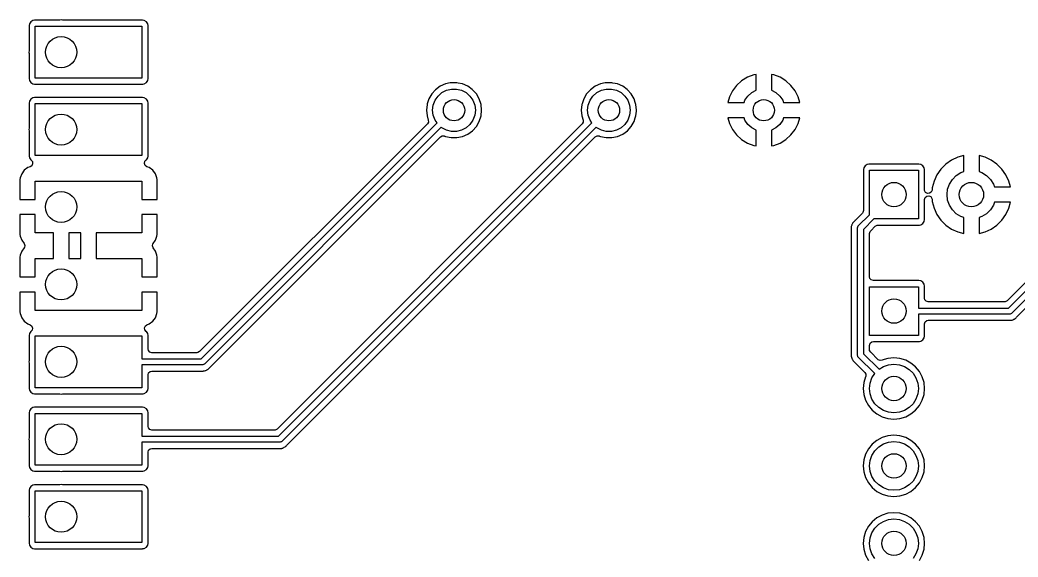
# Model space of a CAD drawing. Extents: x 148 to 304, y -194 to -124.
# Drawn here: x 171.49 to 204.22, y -159.11 to -141.49 of the extents above; entities that cross this region are included whole.
import ezdxf

# ---------------------------------------------------------------- set-up
doc = ezdxf.new("R2010")
doc.units = 0
doc.layers.add('BLACK', color=7, linetype='CONTINUOUS')

msp = doc.modelspace()

# ---------------------------------------------------------------- linework, layer by layer
at = {"layer": 'BLACK', "linetype": 'CONTINUOUS'}
for p, q in [((171.801131, -141.61677), (171.7895, -141.675247)), ((171.7895, -141.675247), (171.7895, -142.487299)), ((171.801132, -141.616769), (171.801131, -141.61677)), ((171.845447, -141.550447), (171.801132, -141.616769)), ((171.911769, -141.506132), (171.845447, -141.550447)), ((171.91177, -141.506131), (171.911769, -141.506132)), ((171.970247, -141.4945), (171.91177, -141.506131)), ((172.782299, -141.4945), (171.970247, -141.4945)), ((171.99, -143.395), (171.99, -141.695)), ((171.99, -141.695), (175.49, -141.695)), ((172.794453, -141.493903), (172.782299, -141.4945)), ((172.84, -141.489417), (172.794453, -141.493903)), ((172.885547, -141.493903), (172.84, -141.489417)), ((172.897701, -141.4945), (172.885547, -141.493903)), ((175.509748, -141.4945), (172.897701, -141.4945)), ((175.49, -141.695), (175.49, -143.395)), ((175.509752, -141.4945), (175.509748, -141.4945)), ((175.568229, -141.506131), (175.509752, -141.4945)), ((175.56823, -141.506132), (175.568229, -141.506131)), ((175.634552, -141.550447), (175.56823, -141.506132)), ((175.678867, -141.616769), (175.634552, -141.550447)), ((175.678868, -141.61677), (175.678867, -141.616769)), ((175.690499, -141.675247), (175.678868, -141.61677)), ((175.6905, -141.675249), (175.690499, -141.675247)), ((175.6905, -143.41475), (175.6905, -141.675249)), ((171.788902, -142.499453), (171.784417, -142.545)), ((171.784417, -142.545), (171.785808, -142.559119)), ((171.785808, -142.559119), (171.788903, -142.590545)), ((171.7895, -142.487299), (171.788902, -142.499453)), ((171.788903, -142.590545), (171.7895, -142.602699)), ((171.7895, -142.602699), (171.7895, -143.414752)), ((195.5552, -143.290864), (195.347822, -143.371201)), ((195.635, -143.275946), (195.5552, -143.290864)), ((195.635, -143.796421), (195.635, -143.275946)), ((196.214799, -143.290864), (196.135, -143.275946)), ((196.135, -143.275946), (196.135, -143.796421)), ((196.422177, -143.371201), (196.214799, -143.290864)), ((171.7895, -143.414752), (171.801131, -143.473229)), ((171.801131, -143.473229), (171.801132, -143.47323)), ((171.801132, -143.47323), (171.845447, -143.539552)), ((171.845447, -143.539552), (171.911769, -143.583867)), ((171.911769, -143.583867), (171.91177, -143.583868)), ((171.91177, -143.583868), (171.970247, -143.595499)), ((171.970247, -143.595499), (171.97025, -143.5955)), ((171.97025, -143.5955), (171.970252, -143.5955)), ((171.970252, -143.5955), (172.782299, -143.5955)), ((175.49, -143.395), (171.99, -143.395)), ((172.782299, -143.5955), (172.794453, -143.596097)), ((172.794453, -143.596097), (172.84, -143.600583)), ((172.84, -143.600583), (172.885547, -143.596097)), ((172.885547, -143.596097), (172.897701, -143.5955)), ((172.897701, -143.5955), (175.50975, -143.5955)), ((175.50975, -143.5955), (175.509751, -143.595499)), ((175.509751, -143.595499), (175.524568, -143.592552)), ((175.524568, -143.592552), (175.568229, -143.583868)), ((175.568229, -143.583868), (175.568229, -143.583867)), ((175.568229, -143.583867), (175.568231, -143.583867)), ((175.568231, -143.583867), (175.634552, -143.539552)), ((175.634552, -143.539552), (175.678867, -143.473231)), ((175.678867, -143.473231), (175.678867, -143.473229)), ((175.678867, -143.473229), (175.678868, -143.473229)), ((175.678868, -143.473229), (175.690499, -143.414752)), ((175.690499, -143.414752), (175.6905, -143.41475)), ((185.272265, -143.665851), (185.119129, -143.777111)), ((185.27227, -143.665848), (185.272265, -143.665851)), ((185.445192, -143.588857), (185.27227, -143.665848)), ((185.445197, -143.588855), (185.445192, -143.588857)), ((185.597897, -143.556398), (185.445197, -143.588855)), ((185.630354, -143.5495), (185.597897, -143.556398)), ((185.819646, -143.5495), (185.630354, -143.5495)), ((185.859001, -143.557865), (185.819646, -143.5495)), ((186.004802, -143.588855), (185.859001, -143.557865)), ((186.004807, -143.588857), (186.004802, -143.588855)), ((186.177729, -143.665848), (186.004807, -143.588857)), ((186.177734, -143.665851), (186.177729, -143.665848)), ((186.324072, -143.772172), (186.177734, -143.665851)), ((190.352265, -143.665851), (190.199129, -143.777111)), ((190.35227, -143.665848), (190.352265, -143.665851)), ((190.525192, -143.588857), (190.35227, -143.665848)), ((190.525197, -143.588855), (190.525192, -143.588857)), ((190.677897, -143.556398), (190.525197, -143.588855)), ((190.710354, -143.5495), (190.677897, -143.556398)), ((190.899646, -143.5495), (190.710354, -143.5495)), ((190.939001, -143.557865), (190.899646, -143.5495)), ((191.084802, -143.588855), (190.939001, -143.557865)), ((191.084807, -143.588857), (191.084802, -143.588855)), ((191.257729, -143.665848), (191.084807, -143.588857)), ((191.257734, -143.665851), (191.257729, -143.665848)), ((191.404072, -143.772172), (191.257734, -143.665851)), ((194.994391, -143.638099), (194.860368, -143.815574)), ((195.158738, -143.488278), (194.994391, -143.638099)), ((195.34782, -143.371202), (195.158738, -143.488278)), ((195.347822, -143.371201), (195.34782, -143.371202)), ((196.422179, -143.371202), (196.422177, -143.371201)), ((196.611261, -143.488278), (196.422179, -143.371202)), ((196.775608, -143.638099), (196.611261, -143.488278)), ((196.909631, -143.815574), (196.775608, -143.638099)), ((184.992466, -143.917785), (184.897821, -144.081715)), ((185.119129, -143.777111), (184.992466, -143.917785)), ((185.105181, -144.124694), (185.201042, -143.985814)), ((185.201042, -143.985814), (185.327355, -143.873911)), ((185.327355, -143.873911), (185.476777, -143.795489)), ((185.476777, -143.795489), (185.640624, -143.755104)), ((185.640624, -143.755104), (185.809376, -143.755104)), ((185.809376, -143.755104), (185.973223, -143.795489)), ((185.973223, -143.795489), (186.122645, -143.873911)), ((186.122645, -143.873911), (186.248958, -143.985814)), ((186.248958, -143.985814), (186.344819, -144.124694)), ((186.330871, -143.777112), (186.324072, -143.772172)), ((186.457533, -143.917784), (186.330871, -143.777112)), ((186.552179, -144.081716), (186.457533, -143.917784)), ((190.072466, -143.917785), (189.977821, -144.081715)), ((190.199129, -143.777111), (190.072466, -143.917785)), ((190.185181, -144.124694), (190.281042, -143.985814)), ((190.281042, -143.985814), (190.407355, -143.873911)), ((190.407355, -143.873911), (190.556777, -143.795489)), ((190.556777, -143.795489), (190.720624, -143.755104)), ((190.720624, -143.755104), (190.889376, -143.755104)), ((190.889376, -143.755104), (191.053223, -143.795489)), ((191.053223, -143.795489), (191.202645, -143.873911)), ((191.202645, -143.873911), (191.328958, -143.985814)), ((191.328958, -143.985814), (191.424819, -144.124694)), ((191.410871, -143.777112), (191.404072, -143.772172)), ((191.537533, -143.917784), (191.410871, -143.777112)), ((191.632179, -144.081716), (191.537533, -143.917784)), ((194.761239, -144.01465), (194.708505, -144.2)), ((194.860368, -143.815574), (194.761239, -144.01465)), ((195.265181, -144.124694), (195.361042, -143.985814)), ((195.361042, -143.985814), (195.487355, -143.873911)), ((195.487355, -143.873911), (195.635, -143.796421)), ((196.135, -143.796421), (196.282645, -143.873911)), ((196.282645, -143.873911), (196.408958, -143.985814)), ((196.408958, -143.985814), (196.504819, -144.124694)), ((197.00876, -144.01465), (196.909631, -143.815574)), ((197.061495, -144.2), (197.00876, -144.01465)), ((171.801131, -144.15677), (171.7895, -144.215247)), ((171.7895, -144.215247), (171.7895, -145.027299)), ((171.801132, -144.156769), (171.801131, -144.15677)), ((171.845447, -144.090447), (171.801132, -144.156769)), ((171.911769, -144.046132), (171.845447, -144.090447)), ((171.91177, -144.046131), (171.911769, -144.046132)), ((171.970247, -144.0345), (171.91177, -144.046131)), ((172.782299, -144.0345), (171.970247, -144.0345)), ((171.99, -145.935), (171.99, -144.235)), ((171.99, -144.235), (175.49, -144.235)), ((172.794453, -144.033903), (172.782299, -144.0345)), ((172.84, -144.029417), (172.794453, -144.033903)), ((172.885547, -144.033903), (172.84, -144.029417)), ((172.897701, -144.0345), (172.885547, -144.033903)), ((175.509748, -144.0345), (172.897701, -144.0345)), ((175.49, -144.235), (175.49, -145.935)), ((175.509752, -144.0345), (175.509748, -144.0345)), ((175.568229, -144.046131), (175.509752, -144.0345)), ((175.56823, -144.046132), (175.568229, -144.046131)), ((175.634552, -144.090447), (175.56823, -144.046132)), ((175.678867, -144.156769), (175.634552, -144.090447)), ((175.678868, -144.15677), (175.678867, -144.156769)), ((175.690499, -144.215247), (175.678868, -144.15677)), ((175.6905, -144.215249), (175.690499, -144.215247)), ((175.6905, -145.95475), (175.6905, -144.215249)), ((184.839326, -144.261744), (184.81954, -144.45)), ((184.844637, -144.245398), (184.839326, -144.261744)), ((184.897818, -144.081722), (184.844637, -144.245398)), ((184.897821, -144.081715), (184.897818, -144.081722)), ((185.025, -144.45), (185.045341, -144.282479)), ((185.045341, -144.282479), (185.105181, -144.124694)), ((186.344819, -144.124694), (186.404659, -144.282479)), ((186.404659, -144.282479), (186.425, -144.45)), ((186.610674, -144.261744), (186.552179, -144.081716)), ((186.63046, -144.45), (186.610674, -144.261744)), ((189.919326, -144.261744), (189.89954, -144.45)), ((189.924637, -144.245398), (189.919326, -144.261744)), ((189.977818, -144.081722), (189.924637, -144.245398)), ((189.977821, -144.081715), (189.977818, -144.081722)), ((190.105, -144.45), (190.125341, -144.282479)), ((190.125341, -144.282479), (190.185181, -144.124694)), ((191.424819, -144.124694), (191.484659, -144.282479)), ((191.484659, -144.282479), (191.505, -144.45)), ((191.670612, -144.2), (191.632179, -144.081716)), ((191.690674, -144.261744), (191.670612, -144.2)), ((191.71046, -144.45), (191.690674, -144.261744)), ((194.708505, -144.2), (195.236621, -144.2)), ((195.236621, -144.2), (195.265181, -144.124694)), ((196.504819, -144.124694), (196.533379, -144.2)), ((196.533379, -144.2), (197.061495, -144.2)), ((184.81954, -144.45), (184.839326, -144.638256)), ((184.839326, -144.638256), (184.839327, -144.638259)), ((184.839327, -144.638259), (184.882658, -144.77162)), ((185.045341, -144.617521), (185.025, -144.45)), ((185.105181, -144.775306), (185.045341, -144.617521)), ((186.404659, -144.617521), (186.344819, -144.775306)), ((186.425, -144.45), (186.404659, -144.617521)), ((186.552179, -144.818284), (186.610674, -144.638256)), ((186.610674, -144.638256), (186.63046, -144.45)), ((189.89954, -144.45), (189.919326, -144.638256)), ((189.919326, -144.638256), (189.919327, -144.638259)), ((189.919327, -144.638259), (189.962658, -144.771619)), ((190.125341, -144.617521), (190.105, -144.45)), ((190.185181, -144.775306), (190.125341, -144.617521)), ((191.484659, -144.617521), (191.424819, -144.775306)), ((191.505, -144.45), (191.484659, -144.617521)), ((191.670612, -144.7), (191.690674, -144.638256)), ((191.690674, -144.638256), (191.70738, -144.479302)), ((191.70738, -144.479302), (191.71046, -144.45)), ((184.852408, -144.897619), (177.381848, -152.368181)), ((177.428578, -152.605), (185.167698, -144.865879)), ((189.932408, -144.897618), (179.921848, -154.908181)), ((179.968578, -155.145), (190.247699, -144.865879)), ((184.884653, -144.841462), (184.852408, -144.897619)), ((184.882658, -144.77162), (184.884653, -144.841462)), ((185.167698, -144.865879), (185.105181, -144.775306)), ((186.248958, -144.914186), (186.122645, -145.026089)), ((186.344819, -144.775306), (186.248958, -144.914186)), ((186.330871, -145.122888), (186.457533, -144.982216)), ((186.457533, -144.982216), (186.552179, -144.818284)), ((189.964653, -144.84146), (189.932408, -144.897618)), ((189.962658, -144.771619), (189.964653, -144.84146)), ((190.247699, -144.865879), (190.185181, -144.775306)), ((191.328958, -144.914186), (191.202645, -145.026089)), ((191.424819, -144.775306), (191.328958, -144.914186)), ((191.410871, -145.122888), (191.537533, -144.982216)), ((191.537533, -144.982216), (191.632179, -144.818284)), ((191.632179, -144.818284), (191.670612, -144.7)), ((195.236621, -144.7), (194.708505, -144.7)), ((194.708505, -144.7), (194.761239, -144.885349)), ((194.761239, -144.885349), (194.860368, -145.084425)), ((195.265181, -144.775306), (195.236621, -144.7)), ((195.361042, -144.914186), (195.265181, -144.775306)), ((195.487355, -145.026089), (195.361042, -144.914186)), ((196.408958, -144.914186), (196.282645, -145.026089)), ((196.504819, -144.775306), (196.408958, -144.914186)), ((196.533379, -144.7), (196.504819, -144.775306)), ((197.061495, -144.7), (196.533379, -144.7)), ((196.909631, -145.084425), (197.00876, -144.885349)), ((197.00876, -144.885349), (197.061495, -144.7)), ((171.788903, -145.039453), (171.784417, -145.084999)), ((171.784417, -145.084999), (171.788903, -145.130545)), ((171.7895, -145.027299), (171.788903, -145.039453)), ((171.788903, -145.130545), (171.7895, -145.142699)), ((171.7895, -145.142699), (171.7895, -145.954752)), ((185.307724, -145.008697), (177.540711, -152.775711)), ((177.703314, -152.896655), (185.276738, -145.323231)), ((190.387723, -145.008697), (180.080711, -155.315711)), ((185.276738, -145.323231), (185.338059, -145.289748)), ((185.327355, -145.026089), (185.307724, -145.008697)), ((185.476777, -145.104511), (185.327355, -145.026089)), ((185.338059, -145.289748), (185.407751, -145.294732)), ((185.407751, -145.294732), (185.414851, -145.297634)), ((185.414851, -145.297634), (185.445191, -145.311142)), ((185.445191, -145.311142), (185.445197, -145.311144)), ((185.445197, -145.311144), (185.630354, -145.3505)), ((185.640624, -145.144896), (185.476777, -145.104511)), ((185.809376, -145.144896), (185.640624, -145.144896)), ((185.973223, -145.104511), (185.809376, -145.144896)), ((185.819646, -145.3505), (186.004803, -145.311144)), ((186.122645, -145.026089), (185.973223, -145.104511)), ((186.004803, -145.311144), (186.17773, -145.234151)), ((186.17773, -145.234151), (186.330871, -145.122888)), ((187.375407, -148.304562), (190.356738, -145.323231)), ((190.356738, -145.323231), (190.418059, -145.289748)), ((190.407355, -145.026089), (190.387723, -145.008697)), ((190.556777, -145.104511), (190.407355, -145.026089)), ((190.418059, -145.289748), (190.487751, -145.294732)), ((190.487751, -145.294732), (190.494851, -145.297634)), ((190.494851, -145.297634), (190.525191, -145.311142)), ((190.525191, -145.311142), (190.525197, -145.311144)), ((190.525197, -145.311144), (190.710354, -145.3505)), ((190.720624, -145.144896), (190.556777, -145.104511)), ((190.889376, -145.144896), (190.720624, -145.144896)), ((191.053223, -145.104511), (190.889376, -145.144896)), ((190.899646, -145.3505), (191.084803, -145.311144)), ((191.202645, -145.026089), (191.053223, -145.104511)), ((191.084803, -145.311144), (191.25773, -145.234151)), ((191.25773, -145.234151), (191.410871, -145.122888)), ((194.860368, -145.084425), (194.994391, -145.2619)), ((194.994391, -145.2619), (195.158738, -145.411721)), ((195.635, -145.103578), (195.487355, -145.026089)), ((195.635, -145.624052), (195.635, -145.103578)), ((196.282645, -145.026089), (196.135, -145.103578)), ((196.135, -145.103578), (196.135, -145.624052)), ((196.611261, -145.411721), (196.775608, -145.2619)), ((196.775608, -145.2619), (196.909631, -145.084425)), ((185.630354, -145.3505), (185.630355, -145.3505)), ((185.630355, -145.3505), (185.819644, -145.3505)), ((185.819644, -145.3505), (185.819646, -145.3505)), ((190.710354, -145.3505), (190.710355, -145.3505)), ((190.710355, -145.3505), (190.899644, -145.3505)), ((190.899644, -145.3505), (190.899646, -145.3505)), ((195.158738, -145.411721), (195.34782, -145.528797)), ((195.34782, -145.528797), (195.347822, -145.528798)), ((195.347822, -145.528798), (195.555195, -145.609135)), ((195.555195, -145.609135), (195.635, -145.624052)), ((196.135, -145.624052), (196.214804, -145.609135)), ((196.214804, -145.609135), (196.422177, -145.528798)), ((196.422177, -145.528798), (196.422179, -145.528797)), ((196.422179, -145.528797), (196.611261, -145.411721)), ((171.7895, -145.954752), (171.801131, -146.013229)), ((175.49, -145.935), (171.99, -145.935)), ((175.678868, -146.013229), (175.690499, -145.954752)), ((175.690499, -145.954752), (175.6905, -145.95475)), ((202.44368, -145.939807), (202.247351, -145.992414)), ((202.44368, -146.463925), (202.44368, -145.939807)), ((203.140008, -145.992414), (202.94368, -145.939807)), ((202.94368, -145.939807), (202.94368, -146.463925)), ((171.825618, -146.302662), (171.747917, -146.331643)), ((171.801131, -146.013229), (171.801132, -146.01323)), ((171.801132, -146.01323), (171.845447, -146.079552)), ((171.874533, -146.269343), (171.825618, -146.302662)), ((171.845447, -146.079552), (171.851175, -146.083379)), ((171.851175, -146.083379), (171.89598, -146.136991)), ((171.904687, -146.206316), (171.874533, -146.269343)), ((171.89598, -146.136991), (171.904687, -146.206316)), ((175.574031, -146.195327), (175.588883, -146.127054)), ((175.598448, -146.260791), (175.574031, -146.195327)), ((175.588883, -146.127054), (175.628826, -146.083377)), ((175.654381, -146.302663), (175.598448, -146.260791)), ((175.628826, -146.083377), (175.634552, -146.079552)), ((175.634552, -146.079552), (175.678867, -146.013231)), ((175.732087, -146.331646), (175.654381, -146.302663)), ((175.678867, -146.013231), (175.678867, -146.013229)), ((175.678867, -146.013229), (175.678868, -146.013229)), ((199.209127, -146.274127), (199.164812, -146.340449)), ((199.275449, -146.229812), (199.209127, -146.274127)), ((199.27545, -146.229811), (199.275449, -146.229812)), ((199.333927, -146.21818), (199.27545, -146.229811)), ((199.333932, -146.21818), (199.333927, -146.21818)), ((200.973428, -146.21818), (199.333932, -146.21818)), ((200.973432, -146.21818), (200.973428, -146.21818)), ((201.031909, -146.229811), (200.973432, -146.21818)), ((201.03191, -146.229812), (201.031909, -146.229811)), ((201.098232, -146.274127), (201.03191, -146.229812)), ((201.142547, -146.340449), (201.098232, -146.274127)), ((201.854859, -146.219022), (201.694022, -146.379859)), ((202.041197, -146.088545), (201.854859, -146.219022)), ((202.247351, -145.992414), (202.041197, -146.088545)), ((203.346162, -146.088545), (203.140008, -145.992414)), ((203.5325, -146.219022), (203.346162, -146.088545)), ((203.693337, -146.379859), (203.5325, -146.219022)), ((171.546645, -146.532913), (171.496403, -146.66762)), ((171.546649, -146.532906), (171.546645, -146.532913)), ((171.632809, -146.417812), (171.546649, -146.532906)), ((171.632812, -146.417809), (171.632809, -146.417812)), ((171.747906, -146.331649), (171.632812, -146.417809)), ((171.747917, -146.331643), (171.747906, -146.331649)), ((175.732093, -146.331649), (175.732087, -146.331646)), ((175.847187, -146.417809), (175.732093, -146.331649)), ((175.84719, -146.417812), (175.847187, -146.417809)), ((175.93335, -146.532906), (175.84719, -146.417812)), ((175.933354, -146.532913), (175.93335, -146.532906)), ((175.983596, -146.66762), (175.933354, -146.532913)), ((199.164811, -146.34045), (199.15318, -146.398927)), ((199.15318, -146.398927), (199.15318, -147.742846)), ((199.164812, -146.340449), (199.164811, -146.34045)), ((199.35368, -147.877258), (199.35368, -146.41868)), ((199.35368, -146.41868), (200.95368, -146.41868)), ((200.95368, -146.41868), (200.95368, -148.01868)), ((201.142548, -146.34045), (201.142547, -146.340449)), ((201.154179, -146.398927), (201.142548, -146.34045)), ((201.15418, -146.398929), (201.154179, -146.398927)), ((201.15418, -147.059348), (201.15418, -146.398929)), ((201.563545, -146.566197), (201.467414, -146.772353)), ((201.694022, -146.379859), (201.563545, -146.566197)), ((202.068215, -146.719888), (202.194888, -146.593215)), ((202.194888, -146.593215), (202.346573, -146.497905)), ((202.346573, -146.497905), (202.44368, -146.463925)), ((202.94368, -146.463925), (203.040787, -146.497905)), ((203.040787, -146.497905), (203.192472, -146.593215)), ((203.192472, -146.593215), (203.319145, -146.719888)), ((203.823814, -146.566197), (203.693337, -146.379859)), ((203.919945, -146.772353), (203.823814, -146.566197)), ((171.496401, -146.667627), (171.49, -146.727155)), ((171.49, -146.727155), (171.49, -147.375)), ((171.496403, -146.66762), (171.496401, -146.667627)), ((171.99, -147.375), (171.99, -146.775)), ((171.99, -146.775), (175.49, -146.775)), ((175.49, -146.775), (175.49, -147.375)), ((175.983598, -146.667627), (175.983596, -146.66762)), ((175.989999, -146.727155), (175.983598, -146.667627)), ((175.99, -146.727172), (175.989999, -146.727155)), ((175.99, -147.375), (175.99, -146.727172)), ((201.46741, -146.772362), (201.40854, -146.992069)), ((201.467414, -146.772353), (201.46741, -146.772362)), ((201.913738, -147.040663), (201.972905, -146.871573)), ((201.972905, -146.871573), (202.068215, -146.719888)), ((203.319145, -146.719888), (203.414455, -146.871573)), ((203.414455, -146.871573), (203.448434, -146.96868)), ((203.448434, -146.96868), (203.972552, -146.96868)), ((203.919949, -146.772362), (203.919945, -146.772353)), ((203.972552, -146.968679), (203.919949, -146.772362)), ((203.972552, -146.96868), (203.972552, -146.968679)), ((201.156611, -147.08378), (201.15418, -147.059348)), ((201.189119, -147.145627), (201.156611, -147.08378)), ((201.173865, -147.310972), (201.226669, -147.265217)), ((201.249903, -147.180081), (201.189119, -147.145627)), ((201.226669, -147.265217), (201.295827, -147.255273)), ((201.319665, -147.176203), (201.249903, -147.180081)), ((201.295827, -147.255273), (201.359383, -147.284298)), ((201.376256, -147.135224), (201.319665, -147.176203)), ((201.359383, -147.284298), (201.397157, -147.343076)), ((201.401708, -147.070155), (201.376256, -147.135224)), ((201.408538, -146.99208), (201.401708, -147.070155)), ((201.40854, -146.992069), (201.408538, -146.99208)), ((201.89368, -147.21868), (201.913738, -147.040663)), ((201.913738, -147.396697), (201.89368, -147.21868)), ((171.49, -147.375), (171.99, -147.375)), ((175.49, -147.375), (175.99, -147.375)), ((201.15418, -147.378011), (201.173865, -147.310972)), ((201.15418, -148.03843), (201.15418, -147.378011)), ((201.397157, -147.343076), (201.401708, -147.367204)), ((201.401708, -147.367204), (201.408538, -147.445279)), ((201.408538, -147.445279), (201.40854, -147.44529)), ((201.40854, -147.44529), (201.46741, -147.664997)), ((201.972905, -147.565787), (201.913738, -147.396697)), ((202.068215, -147.717472), (201.972905, -147.565787)), ((203.414455, -147.565787), (203.319145, -147.717472)), ((203.448434, -147.46868), (203.414455, -147.565787)), ((203.972552, -147.46868), (203.448434, -147.46868)), ((203.919949, -147.664997), (203.972552, -147.46868)), ((171.49, -147.875), (171.49, -148.522844)), ((171.99, -147.875), (171.49, -147.875)), ((171.99, -148.475), (171.99, -147.875)), ((175.99, -147.875), (175.49, -147.875)), ((175.49, -147.875), (175.49, -148.475)), ((175.99, -148.522827), (175.99, -147.875)), ((199.116861, -147.830527), (198.888666, -148.058721)), ((198.982969, -148.247969), (199.35368, -147.877258)), ((199.133495, -147.809885), (199.116861, -147.830527)), ((199.15318, -147.742846), (199.133495, -147.809885)), ((201.46741, -147.664997), (201.467414, -147.665006)), ((201.467414, -147.665006), (201.563545, -147.871162)), ((201.563545, -147.871162), (201.694022, -148.0575)), ((202.194888, -147.844145), (202.068215, -147.717472)), ((202.346573, -147.939455), (202.194888, -147.844145)), ((202.44368, -147.973434), (202.346573, -147.939455)), ((203.040787, -147.939455), (202.94368, -147.973434)), ((203.192472, -147.844145), (203.040787, -147.939455)), ((203.319145, -147.717472), (203.192472, -147.844145)), ((203.693337, -148.0575), (203.823814, -147.871162)), ((203.823814, -147.871162), (203.919945, -147.665006)), ((206.821327, -147.74606), (203.865528, -150.701861)), ((203.912258, -150.93868), (207.142523, -147.708414)), ((203.919945, -147.665006), (203.919949, -147.664997)), ((207.283945, -147.849836), (204.024391, -151.109391)), ((198.75318, -148.269431), (198.749886, -148.297821)), ((198.762831, -148.237593), (198.75318, -148.262506)), ((198.75318, -148.262506), (198.75318, -148.269431)), ((198.767908, -148.221197), (198.762831, -148.237593)), ((198.774023, -148.1952), (198.767908, -148.221197)), ((198.774025, -148.195195), (198.774023, -148.1952)), ((198.777939, -148.189482), (198.774025, -148.195195)), ((198.791258, -148.164213), (198.777939, -148.189482)), ((198.793763, -148.157747), (198.791258, -148.164213)), ((198.811765, -148.137999), (198.793763, -148.157746)), ((198.793763, -148.157746), (198.793763, -148.157747)), ((198.818426, -148.129591), (198.811765, -148.137999)), ((198.821507, -148.12588), (198.818426, -148.129591)), ((198.834254, -148.113133), (198.821507, -148.12588)), ((198.838202, -148.108998), (198.834254, -148.113133)), ((198.869447, -148.074724), (198.838202, -148.108998)), ((198.875715, -148.069992), (198.869447, -148.074724)), ((198.888666, -148.058721), (198.875715, -148.069992)), ((198.965541, -148.282172), (198.972778, -148.259901)), ((198.972778, -148.259901), (198.979306, -148.255158)), ((198.979306, -148.255158), (198.982969, -148.247969)), ((199.495102, -148.01868), (199.15368, -148.360102)), ((199.390499, -148.406832), (199.541832, -148.255499)), ((200.95368, -148.01868), (199.495102, -148.01868)), ((199.541832, -148.255499), (199.603155, -148.222014)), ((199.603155, -148.222014), (199.629513, -148.21918)), ((199.629513, -148.21918), (200.97343, -148.21918)), ((200.97343, -148.21918), (200.973431, -148.219179)), ((200.973431, -148.219179), (200.988248, -148.216232)), ((200.988248, -148.216232), (201.031909, -148.207548)), ((201.031909, -148.207548), (201.031909, -148.207547)), ((201.031909, -148.207547), (201.031911, -148.207547)), ((201.031911, -148.207547), (201.098232, -148.163232)), ((201.098232, -148.163232), (201.142547, -148.096911)), ((201.142547, -148.096911), (201.142547, -148.096909)), ((201.142547, -148.096909), (201.142548, -148.096909)), ((201.142548, -148.096909), (201.154179, -148.038432)), ((201.154179, -148.038432), (201.15418, -148.03843)), ((201.694022, -148.0575), (201.854859, -148.218337)), ((201.854859, -148.218337), (202.041197, -148.348814)), ((202.44368, -148.497551), (202.44368, -147.973434)), ((202.94368, -147.973434), (202.94368, -148.497552)), ((203.346162, -148.348814), (203.5325, -148.218337)), ((203.5325, -148.218337), (203.693337, -148.0575)), ((204.186994, -151.230335), (207.2463, -148.171029)), ((171.49, -148.522844), (171.496401, -148.582372)), ((171.496401, -148.582372), (171.496403, -148.582379)), ((171.496403, -148.582379), (171.546645, -148.717086)), ((172.59, -148.475), (171.99, -148.475)), ((172.59, -149.315), (172.59, -148.475)), ((173.09, -148.475), (173.09, -149.315)), ((173.49, -148.475), (173.09, -148.475)), ((173.49, -149.315), (173.49, -148.475)), ((175.49, -148.475), (173.99, -148.475)), ((173.99, -148.475), (173.99, -149.315)), ((175.933354, -148.717086), (175.983596, -148.582379)), ((175.983596, -148.582379), (175.983598, -148.582372)), ((175.983598, -148.582372), (175.989999, -148.522844)), ((175.989999, -148.522844), (175.99, -148.522827)), ((180.243314, -155.436655), (187.375407, -148.304562)), ((198.749886, -148.297821), (198.748301, -148.304557)), ((198.748301, -148.304557), (198.748301, -148.304562)), ((198.748301, -148.304562), (198.751991, -148.331013)), ((198.751991, -148.331013), (198.75318, -148.348144)), ((198.75318, -148.348144), (198.75318, -152.411541)), ((198.95368, -148.31868), (198.956173, -148.311006)), ((198.95368, -152.47868), (198.95368, -148.31868)), ((198.954911, -148.303037), (198.965541, -148.282172)), ((198.956173, -148.311006), (198.954911, -148.303037)), ((199.15368, -148.360102), (199.15368, -152.437258)), ((199.35418, -148.494513), (199.373865, -148.427474)), ((199.35418, -149.91418), (199.35418, -148.494513)), ((199.373865, -148.427474), (199.390499, -148.406832)), ((202.041197, -148.348814), (202.247353, -148.444945)), ((202.247353, -148.444945), (202.247362, -148.444949)), ((202.247362, -148.444949), (202.443679, -148.497552)), ((202.443679, -148.497552), (202.44368, -148.497551)), ((202.94368, -148.497552), (203.139997, -148.444949)), ((203.139997, -148.444949), (203.140006, -148.444945)), ((203.140006, -148.444945), (203.346162, -148.348814)), ((171.546645, -148.717086), (171.546647, -148.717088)), ((171.546647, -148.717088), (171.624202, -148.820689)), ((171.624202, -148.820689), (171.648619, -148.886153)), ((171.648619, -148.886153), (171.633768, -148.954426)), ((175.83138, -148.903848), (175.846231, -148.835574)), ((175.855798, -148.969312), (175.83138, -148.903848)), ((175.846231, -148.835574), (175.855798, -148.820688)), ((175.855798, -148.820688), (175.933352, -148.717089)), ((175.933352, -148.717089), (175.933354, -148.717086)), ((171.496401, -149.207627), (171.49, -149.267155)), ((171.496403, -149.20762), (171.496401, -149.207627)), ((171.546645, -149.072913), (171.496403, -149.20762)), ((171.546647, -149.072911), (171.546645, -149.072913)), ((171.624202, -148.969311), (171.546647, -149.072911)), ((171.633768, -148.954426), (171.624202, -148.969311)), ((175.933352, -149.07291), (175.855798, -148.969312)), ((175.933354, -149.072913), (175.933352, -149.07291)), ((175.983596, -149.20762), (175.933354, -149.072913)), ((175.983598, -149.207627), (175.983596, -149.20762)), ((175.989999, -149.267155), (175.983598, -149.207627)), ((171.49, -149.267155), (171.49, -149.915)), ((171.99, -149.915), (171.99, -149.315)), ((171.99, -149.315), (172.59, -149.315)), ((173.09, -149.315), (173.49, -149.315)), ((173.99, -149.315), (175.49, -149.315)), ((175.49, -149.315), (175.49, -149.915)), ((175.99, -149.267172), (175.989999, -149.267155)), ((175.99, -149.915), (175.99, -149.267172)), ((171.49, -149.915), (171.99, -149.915)), ((175.49, -149.915), (175.99, -149.915)), ((199.365386, -149.965691), (199.35418, -149.91418)), ((199.35368, -151.83868), (199.35368, -150.23868)), ((199.35368, -150.23868), (200.95368, -150.23868)), ((199.411141, -150.018495), (199.365386, -149.965691)), ((199.47818, -150.03818), (199.411141, -150.018495)), ((200.973428, -150.03818), (199.47818, -150.03818)), ((200.95368, -150.23868), (200.95368, -150.93868)), ((200.973432, -150.03818), (200.973428, -150.03818)), ((201.031909, -150.049811), (200.973432, -150.03818)), ((201.03191, -150.049812), (201.031909, -150.049811)), ((201.098232, -150.094127), (201.03191, -150.049812)), ((201.142547, -150.160449), (201.098232, -150.094127)), ((201.142548, -150.16045), (201.142547, -150.160449)), ((201.154179, -150.218927), (201.142548, -150.16045)), ((201.15418, -150.218929), (201.154179, -150.218927)), ((201.15418, -150.61418), (201.15418, -150.218929)), ((171.99, -150.415), (171.49, -150.415)), ((171.49, -150.415), (171.49, -151.062844)), ((171.99, -151.015), (171.99, -150.415)), ((175.99, -150.415), (175.49, -150.415)), ((175.49, -150.415), (175.49, -151.015)), ((175.99, -151.062827), (175.99, -150.415)), ((201.165386, -150.665691), (201.15418, -150.61418)), ((201.211141, -150.718495), (201.165386, -150.665691)), ((201.27818, -150.73818), (201.211141, -150.718495)), ((203.777847, -150.73818), (201.27818, -150.73818)), ((203.804205, -150.735346), (203.777847, -150.73818)), ((203.865528, -150.701861), (203.804205, -150.735346)), ((171.49, -151.062844), (171.496401, -151.122372)), ((171.496401, -151.122372), (171.496403, -151.122379)), ((171.496403, -151.122379), (171.546645, -151.257086)), ((175.49, -151.015), (171.99, -151.015)), ((175.933354, -151.257086), (175.983596, -151.122379)), ((175.983596, -151.122379), (175.983598, -151.122372)), ((175.983598, -151.122372), (175.989999, -151.062844)), ((175.989999, -151.062844), (175.99, -151.062827)), ((200.95368, -150.93868), (203.912258, -150.93868)), ((203.95368, -151.13868), (200.95368, -151.13868)), ((200.95368, -151.13868), (200.95368, -151.83868)), ((203.961353, -151.136186), (203.95368, -151.13868)), ((203.969323, -151.137449), (203.961353, -151.136186)), ((203.990187, -151.126818), (203.969323, -151.137449)), ((204.012459, -151.119582), (203.990187, -151.126818)), ((204.017201, -151.113053), (204.012459, -151.119582)), ((204.024391, -151.109391), (204.017201, -151.113053)), ((171.546645, -151.257086), (171.546649, -151.257093)), ((171.546649, -151.257093), (171.632809, -151.372187)), ((171.632809, -151.372187), (171.632812, -151.37219)), ((171.632812, -151.37219), (171.747906, -151.45835)), ((171.747906, -151.45835), (171.747913, -151.458354)), ((171.747913, -151.458354), (171.825617, -151.487336)), ((171.825617, -151.487336), (171.881551, -151.529207)), ((171.881551, -151.529207), (171.905968, -151.594672)), ((175.575312, -151.583681), (175.605468, -151.520654)), ((175.605468, -151.520654), (175.654382, -151.487336)), ((175.654382, -151.487336), (175.732086, -151.458354)), ((175.732086, -151.458354), (175.732093, -151.45835)), ((175.732093, -151.45835), (175.847187, -151.37219)), ((175.847187, -151.37219), (175.84719, -151.372187)), ((175.84719, -151.372187), (175.93335, -151.257093)), ((175.93335, -151.257093), (175.933354, -151.257086)), ((201.15418, -151.46318), (201.173865, -151.396141)), ((201.15418, -151.85843), (201.15418, -151.46318)), ((201.173865, -151.396141), (201.226669, -151.350386)), ((201.226669, -151.350386), (201.27818, -151.33918)), ((201.27818, -151.33918), (203.886542, -151.33918)), ((203.886542, -151.33918), (203.90367, -151.340369)), ((203.90367, -151.340369), (203.911441, -151.341452)), ((203.911441, -151.341452), (203.911441, -151.341451)), ((203.911441, -151.341451), (203.911445, -151.341453)), ((203.911445, -151.341453), (203.95776, -151.339312)), ((203.95776, -151.339312), (203.963485, -151.33918)), ((203.963485, -151.33918), (203.981523, -151.33918)), ((203.981523, -151.33918), (203.981524, -151.33918)), ((203.981524, -151.339179), (203.986411, -151.338726)), ((203.981524, -151.33918), (203.981524, -151.339179)), ((203.986411, -151.338726), (203.996998, -151.337497)), ((203.996998, -151.337497), (204.023672, -151.336265)), ((204.023672, -151.336265), (204.030002, -151.333469)), ((204.030002, -151.333469), (204.057309, -151.325012)), ((204.057309, -151.325012), (204.064113, -151.323741)), ((204.064113, -151.323741), (204.064115, -151.323739)), ((204.064115, -151.323739), (204.064117, -151.323739)), ((204.064117, -151.323739), (204.086818, -151.309683)), ((204.086818, -151.309683), (204.102005, -151.301676)), ((204.102005, -151.301676), (204.126445, -151.290886)), ((204.126445, -151.290886), (204.131341, -151.285989)), ((204.131341, -151.285989), (204.153749, -151.268241)), ((204.153749, -151.268241), (204.159632, -151.264599)), ((204.159632, -151.264599), (204.175733, -151.243275)), ((204.175733, -151.243275), (204.186994, -151.230335)), ((171.801131, -151.77677), (171.7895, -151.835247)), ((171.7895, -151.835247), (171.7895, -152.647299)), ((171.801132, -151.776769), (171.801131, -151.77677)), ((171.845448, -151.710446), (171.801132, -151.776769)), ((171.851179, -151.706617), (171.845448, -151.710446)), ((171.891116, -151.662945), (171.851179, -151.706617)), ((171.905968, -151.594672), (171.891116, -151.662945)), ((171.99, -153.555), (171.99, -151.855)), ((171.99, -151.855), (175.49, -151.855)), ((175.49, -151.855), (175.49, -152.605)), ((175.584018, -151.653006), (175.575312, -151.583681)), ((175.628823, -151.706619), (175.584018, -151.653006)), ((175.634551, -151.710446), (175.628823, -151.706619)), ((175.678867, -151.776769), (175.634551, -151.710446)), ((175.678868, -151.77677), (175.678867, -151.776769)), ((175.690499, -151.835247), (175.678868, -151.77677)), ((175.6905, -151.835249), (175.690499, -151.835247)), ((175.6905, -152.2805), (175.6905, -151.835249)), ((200.95368, -151.83868), (199.35368, -151.83868)), ((201.142548, -151.916909), (201.154179, -151.858432)), ((201.154179, -151.858432), (201.15418, -151.85843)), ((199.35418, -152.16318), (199.373865, -152.096141)), ((199.35418, -152.302847), (199.35418, -152.16318)), ((199.373865, -152.096141), (199.426669, -152.050386)), ((199.426669, -152.050386), (199.47818, -152.03918)), ((199.47818, -152.03918), (200.97343, -152.03918)), ((200.97343, -152.03918), (200.973431, -152.039179)), ((200.973431, -152.039179), (200.988248, -152.036232)), ((200.988248, -152.036232), (201.031909, -152.027548)), ((201.031909, -152.027548), (201.031909, -152.027547)), ((201.031909, -152.027547), (201.031911, -152.027547)), ((201.031911, -152.027547), (201.098232, -151.983232)), ((201.098232, -151.983232), (201.142547, -151.916911)), ((201.142547, -151.916911), (201.142547, -151.916909)), ((201.142547, -151.916909), (201.142548, -151.916909)), ((175.701706, -152.332011), (175.6905, -152.2805)), ((175.747461, -152.384815), (175.701706, -152.332011)), ((175.8145, -152.4045), (175.747461, -152.384815)), ((177.294167, -152.4045), (175.8145, -152.4045)), ((177.320525, -152.401666), (177.294167, -152.4045)), ((177.381848, -152.368181), (177.320525, -152.401666)), ((198.751992, -152.428668), (198.750907, -152.436445)), ((198.750907, -152.436445), (198.753048, -152.482759)), ((198.75318, -152.411541), (198.751992, -152.428668)), ((198.753048, -152.482759), (198.75318, -152.488484)), ((198.75318, -152.488484), (198.75318, -152.506522)), ((198.75318, -152.506522), (198.753627, -152.511351)), ((198.753627, -152.511351), (198.754861, -152.521985)), ((198.754861, -152.521985), (198.756095, -152.548672)), ((198.956173, -152.486353), (198.95368, -152.47868)), ((198.954911, -152.494323), (198.956173, -152.486353)), ((198.965541, -152.515187), (198.954911, -152.494323)), ((198.972778, -152.537459), (198.965541, -152.515187)), ((199.15368, -152.437258), (199.663945, -152.947523)), ((199.357014, -152.329205), (199.35418, -152.302847)), ((199.390499, -152.390528), (199.357014, -152.329205)), ((199.626299, -152.626328), (199.390499, -152.390528)), ((171.788903, -152.659453), (171.784417, -152.704999)), ((171.784417, -152.704999), (171.788903, -152.750545)), ((171.7895, -152.647299), (171.788903, -152.659453)), ((171.788903, -152.750545), (171.7895, -152.762699)), ((171.7895, -152.762699), (171.7895, -153.574752)), ((175.49, -152.605), (177.428578, -152.605)), ((177.47, -152.805), (175.49, -152.805)), ((175.49, -152.805), (175.49, -153.555)), ((177.477673, -152.802506), (177.47, -152.805)), ((177.485643, -152.803769), (177.477673, -152.802506)), ((177.506507, -152.793138), (177.485643, -152.803769)), ((177.528779, -152.785902), (177.506507, -152.793138)), ((177.533521, -152.779373), (177.528779, -152.785902)), ((177.540711, -152.775711), (177.533521, -152.779373)), ((198.756095, -152.548672), (198.756096, -152.548677)), ((198.756096, -152.548677), (198.758894, -152.555014)), ((198.758894, -152.555014), (198.767344, -152.5823)), ((198.767344, -152.5823), (198.768617, -152.589109)), ((198.768617, -152.589109), (198.768617, -152.58911)), ((198.768617, -152.58911), (198.768619, -152.589113)), ((198.768619, -152.589113), (198.782681, -152.611826)), ((198.782681, -152.611826), (198.790677, -152.626995)), ((198.790677, -152.626995), (198.801474, -152.651445)), ((198.801474, -152.651445), (198.801475, -152.651446)), ((198.801475, -152.651446), (198.801476, -152.651448)), ((198.801476, -152.651448), (198.806369, -152.656341)), ((198.806369, -152.656341), (198.824115, -152.678745)), ((198.824115, -152.678745), (198.827757, -152.684628)), ((198.827757, -152.684628), (198.827759, -152.68463)), ((198.827759, -152.68463), (198.82776, -152.684631)), ((198.82776, -152.684631), (198.827761, -152.684632)), ((198.827761, -152.684632), (198.849076, -152.700728)), ((198.849076, -152.700728), (198.86203, -152.712001)), ((198.86203, -152.712001), (199.201328, -153.051299)), ((198.979306, -152.542201), (198.972778, -152.537459)), ((198.982969, -152.549391), (198.979306, -152.542201)), ((199.522523, -153.088945), (198.982969, -152.549391)), ((199.638753, -152.637221), (199.626299, -152.626328)), ((199.703988, -152.662244), (199.638753, -152.637221)), ((199.663945, -152.947523), (199.806573, -152.857905)), ((199.762453, -152.650091), (199.703988, -152.662244)), ((199.763326, -152.652197), (199.762453, -152.650091)), ((199.768947, -152.649868), (199.763326, -152.652197)), ((199.768952, -152.649866), (199.768947, -152.649868)), ((199.768953, -152.649866), (199.768952, -152.649866)), ((199.828142, -152.631911), (199.768953, -152.649866)), ((199.806573, -152.857905), (199.975663, -152.798738)), ((199.95755, -152.592655), (199.828142, -152.631911)), ((200.15368, -152.573339), (199.95755, -152.592655)), ((199.975663, -152.798738), (200.15368, -152.77868)), ((200.349809, -152.592655), (200.15368, -152.573339)), ((200.15368, -152.77868), (200.331697, -152.798738)), ((200.331697, -152.798738), (200.500787, -152.857905)), ((200.349812, -152.592656), (200.349809, -152.592655)), ((200.538407, -152.649866), (200.349812, -152.592656)), ((200.500787, -152.857905), (200.652472, -152.953215)), ((200.538413, -152.649868), (200.538407, -152.649866)), ((200.712212, -152.742766), (200.538413, -152.649868)), ((200.712219, -152.74277), (200.712212, -152.742766)), ((200.864563, -152.867796), (200.712219, -152.74277)), ((175.6905, -153.1295), (175.710185, -153.062461)), ((175.6905, -153.57475), (175.6905, -153.1295)), ((175.710185, -153.062461), (175.762989, -153.016706)), ((175.762989, -153.016706), (175.8145, -153.0055)), ((175.8145, -153.0055), (177.402862, -153.0055)), ((177.402862, -153.0055), (177.41999, -153.006689)), ((177.41999, -153.006689), (177.427761, -153.007772)), ((177.427761, -153.007772), (177.427761, -153.007771)), ((177.427761, -153.007771), (177.427765, -153.007773)), ((177.427765, -153.007773), (177.47408, -153.005632)), ((177.47408, -153.005632), (177.479805, -153.0055)), ((177.479805, -153.0055), (177.497843, -153.0055)), ((177.497843, -153.0055), (177.497844, -153.0055)), ((177.497844, -153.005499), (177.502731, -153.005046)), ((177.497844, -153.0055), (177.497844, -153.005499)), ((177.502731, -153.005046), (177.513318, -153.003817)), ((177.513318, -153.003817), (177.539992, -153.002585)), ((177.539992, -153.002585), (177.546322, -152.999789)), ((177.546322, -152.999789), (177.573629, -152.991332)), ((177.573629, -152.991332), (177.580433, -152.990061)), ((177.580433, -152.990061), (177.580435, -152.990059)), ((177.580435, -152.990059), (177.580437, -152.990059)), ((177.580437, -152.990059), (177.603138, -152.976003)), ((177.603138, -152.976003), (177.618325, -152.967996)), ((177.618325, -152.967996), (177.642765, -152.957206)), ((177.642765, -152.957206), (177.647661, -152.952309)), ((177.647661, -152.952309), (177.670069, -152.934561)), ((177.670069, -152.934561), (177.675952, -152.930919)), ((177.675952, -152.930919), (177.692053, -152.909595)), ((177.692053, -152.909595), (177.703314, -152.896655)), ((199.201328, -153.051299), (199.234813, -153.112622)), ((199.227197, -153.188326), (199.224868, -153.193947)), ((199.229829, -153.182314), (199.227129, -153.188298)), ((199.227129, -153.188298), (199.227197, -153.188326)), ((199.234813, -153.112622), (199.229829, -153.182314)), ((199.432905, -153.231573), (199.522523, -153.088945)), ((200.652472, -152.953215), (200.779145, -153.079888)), ((200.779145, -153.079888), (200.874455, -153.231573)), ((200.989589, -153.02014), (200.864563, -152.867796)), ((200.989593, -153.020147), (200.989589, -153.02014)), ((201.082491, -153.193946), (200.989593, -153.020147)), ((199.167655, -153.38255), (199.148339, -153.57868)), ((199.224868, -153.193947), (199.167655, -153.38255)), ((199.35368, -153.57868), (199.373738, -153.400663)), ((199.373738, -153.400663), (199.432905, -153.231573)), ((200.874455, -153.231573), (200.933622, -153.400663)), ((200.933622, -153.400663), (200.95368, -153.57868)), ((201.082491, -153.193947), (201.082491, -153.193946)), ((201.082494, -153.193953), (201.082491, -153.193947)), ((201.139704, -153.382548), (201.082494, -153.193953)), ((201.159021, -153.57868), (201.139704, -153.382548)), ((171.7895, -153.574752), (171.801131, -153.633229)), ((171.801131, -153.633229), (171.801132, -153.63323)), ((171.801132, -153.63323), (171.845447, -153.699552)), ((171.845447, -153.699552), (171.911769, -153.743867)), ((171.911769, -153.743867), (171.91177, -153.743868)), ((171.91177, -153.743868), (171.970247, -153.755499)), ((171.970247, -153.755499), (171.97025, -153.7555)), ((171.97025, -153.7555), (171.970252, -153.7555)), ((171.970252, -153.7555), (172.782299, -153.7555)), ((175.49, -153.555), (171.99, -153.555)), ((172.782299, -153.7555), (172.794453, -153.756097)), ((172.794453, -153.756097), (172.84, -153.760583)), ((172.84, -153.760583), (172.885547, -153.756097)), ((172.885547, -153.756097), (172.897701, -153.7555)), ((172.897701, -153.7555), (175.50975, -153.7555)), ((175.50975, -153.7555), (175.509751, -153.755499)), ((175.509751, -153.755499), (175.525609, -153.752345)), ((175.525609, -153.752345), (175.568229, -153.743868)), ((175.568229, -153.743868), (175.568229, -153.743867)), ((175.568229, -153.743867), (175.568231, -153.743867)), ((175.568231, -153.743867), (175.634552, -153.699552)), ((175.634552, -153.699552), (175.678867, -153.633231)), ((175.678867, -153.633231), (175.678867, -153.633229)), ((175.678867, -153.633229), (175.678868, -153.633229)), ((175.678868, -153.633229), (175.690499, -153.574752)), ((175.690499, -153.574752), (175.6905, -153.57475)), ((199.148339, -153.57868), (199.167655, -153.774809)), ((199.167655, -153.774809), (199.224868, -153.963413)), ((199.373738, -153.756697), (199.35368, -153.57868)), ((199.432905, -153.925787), (199.373738, -153.756697)), ((200.933622, -153.756697), (200.874455, -153.925787)), ((200.95368, -153.57868), (200.933622, -153.756697)), ((201.082494, -153.963407), (201.139704, -153.774812)), ((201.139704, -153.774812), (201.159021, -153.57868)), ((199.224868, -153.963413), (199.317766, -154.137212)), ((199.317766, -154.137212), (199.31777, -154.137219)), ((199.31777, -154.137219), (199.442796, -154.289563)), ((199.528215, -154.077472), (199.432905, -153.925787)), ((199.654888, -154.204145), (199.528215, -154.077472)), ((200.779145, -154.077472), (200.652472, -154.204145)), ((200.874455, -153.925787), (200.779145, -154.077472)), ((200.864563, -154.289563), (200.98959, -154.137218)), ((200.98959, -154.137218), (201.082494, -153.963407)), ((171.801131, -154.31677), (171.7895, -154.375247)), ((171.7895, -154.375247), (171.7895, -155.187299)), ((171.801132, -154.316769), (171.801131, -154.31677)), ((171.845447, -154.250447), (171.801132, -154.316769)), ((171.911769, -154.206132), (171.845447, -154.250447)), ((171.91177, -154.206131), (171.911769, -154.206132)), ((171.970247, -154.1945), (171.91177, -154.206131)), ((172.782299, -154.1945), (171.970247, -154.1945)), ((171.99, -156.095), (171.99, -154.395)), ((171.99, -154.395), (175.49, -154.395)), ((172.794453, -154.193903), (172.782299, -154.1945)), ((172.84, -154.189417), (172.794453, -154.193903)), ((172.885547, -154.193903), (172.84, -154.189417)), ((172.897701, -154.1945), (172.885547, -154.193903)), ((175.509748, -154.1945), (172.897701, -154.1945)), ((175.49, -154.395), (175.49, -155.145)), ((175.509752, -154.1945), (175.509748, -154.1945)), ((175.568229, -154.206131), (175.509752, -154.1945)), ((175.56823, -154.206132), (175.568229, -154.206131)), ((175.634552, -154.250447), (175.56823, -154.206132)), ((175.678867, -154.316769), (175.634552, -154.250447)), ((175.678868, -154.31677), (175.678867, -154.316769)), ((175.690499, -154.375247), (175.678868, -154.31677)), ((175.6905, -154.375249), (175.690499, -154.375247)), ((175.6905, -154.8205), (175.6905, -154.375249)), ((199.442796, -154.289563), (199.59514, -154.414589)), ((199.59514, -154.414589), (199.595147, -154.414593)), ((199.595147, -154.414593), (199.768946, -154.507491)), ((199.806573, -154.299455), (199.654888, -154.204145)), ((199.975663, -154.358622), (199.806573, -154.299455)), ((200.15368, -154.37868), (199.975663, -154.358622)), ((200.331697, -154.358622), (200.15368, -154.37868)), ((200.500787, -154.299455), (200.331697, -154.358622)), ((200.652472, -154.204145), (200.500787, -154.299455)), ((200.544982, -154.50398), (200.712212, -154.414593)), ((200.712212, -154.414593), (200.712218, -154.41459)), ((200.712218, -154.41459), (200.864563, -154.289563)), ((175.701706, -154.872011), (175.6905, -154.8205)), ((199.768946, -154.507491), (199.768949, -154.507491)), ((199.768949, -154.507491), (199.768953, -154.507494)), ((199.768953, -154.507494), (199.957548, -154.564704)), ((199.957548, -154.564704), (200.15368, -154.584021)), ((200.15368, -154.584021), (200.349812, -154.564704)), ((200.349812, -154.564704), (200.538407, -154.507494)), ((200.538407, -154.507494), (200.544982, -154.50398)), ((175.49, -155.145), (179.968578, -155.145)), ((175.747461, -154.924815), (175.701706, -154.872011)), ((175.8145, -154.9445), (175.747461, -154.924815)), ((179.834167, -154.9445), (175.8145, -154.9445)), ((179.860525, -154.941666), (179.834167, -154.9445)), ((179.921848, -154.908181), (179.860525, -154.941666)), ((199.95755, -155.132655), (199.768946, -155.189868)), ((200.15368, -155.113339), (199.95755, -155.132655)), ((200.349809, -155.132655), (200.15368, -155.113339)), ((200.349812, -155.132656), (200.349809, -155.132655)), ((200.538407, -155.189866), (200.349812, -155.132656)), ((171.788903, -155.199453), (171.784417, -155.244999)), ((171.784417, -155.244999), (171.788903, -155.290545)), ((171.7895, -155.187299), (171.788903, -155.199453)), ((171.788903, -155.290545), (171.7895, -155.302699)), ((171.7895, -155.302699), (171.7895, -156.114752)), ((180.01, -155.345), (175.49, -155.345)), ((175.49, -155.345), (175.49, -156.095)), ((180.017673, -155.342506), (180.01, -155.345)), ((180.025643, -155.343769), (180.017673, -155.342506)), ((180.046507, -155.333138), (180.025643, -155.343769)), ((180.068779, -155.325902), (180.046507, -155.333138)), ((180.073521, -155.319373), (180.068779, -155.325902)), ((180.080711, -155.315711), (180.073521, -155.319373)), ((180.187661, -155.492309), (180.210069, -155.474561)), ((180.210069, -155.474561), (180.215952, -155.470919)), ((180.215952, -155.470919), (180.232053, -155.449595)), ((180.232053, -155.449595), (180.243314, -155.436655)), ((199.442796, -155.407796), (199.31777, -155.56014)), ((199.59514, -155.28277), (199.442796, -155.407796)), ((199.595147, -155.282766), (199.59514, -155.28277)), ((199.768946, -155.189868), (199.595147, -155.282766)), ((199.654888, -155.493215), (199.806573, -155.397905)), ((199.806573, -155.397905), (199.975663, -155.338738)), ((199.975663, -155.338738), (200.15368, -155.31868)), ((200.15368, -155.31868), (200.331697, -155.338738)), ((200.331697, -155.338738), (200.500787, -155.397905)), ((200.500787, -155.397905), (200.652472, -155.493215)), ((200.538413, -155.189868), (200.538407, -155.189866)), ((200.712212, -155.282766), (200.538413, -155.189868)), ((200.712219, -155.28277), (200.712212, -155.282766)), ((200.864563, -155.407796), (200.712219, -155.28277)), ((200.989589, -155.56014), (200.864563, -155.407796)), ((175.6905, -155.6695), (175.710185, -155.602461)), ((175.6905, -156.11475), (175.6905, -155.6695)), ((175.710185, -155.602461), (175.762989, -155.556706)), ((175.762989, -155.556706), (175.8145, -155.5455)), ((175.8145, -155.5455), (179.942862, -155.5455)), ((179.942862, -155.5455), (179.95999, -155.546689)), ((179.95999, -155.546689), (179.967761, -155.547772)), ((179.967761, -155.547772), (179.967761, -155.547771)), ((179.967761, -155.547771), (179.967765, -155.547773)), ((179.967765, -155.547773), (180.01408, -155.545632)), ((180.01408, -155.545632), (180.019805, -155.5455)), ((180.019805, -155.5455), (180.037843, -155.5455)), ((180.037843, -155.5455), (180.037844, -155.5455)), ((180.037844, -155.545499), (180.042731, -155.545046)), ((180.037844, -155.5455), (180.037844, -155.545499)), ((180.042731, -155.545046), (180.053318, -155.543817)), ((180.053318, -155.543817), (180.079992, -155.542585)), ((180.079992, -155.542585), (180.086322, -155.539789)), ((180.086322, -155.539789), (180.113629, -155.531332)), ((180.113629, -155.531332), (180.120433, -155.530061)), ((180.120433, -155.530061), (180.120435, -155.530059)), ((180.120435, -155.530059), (180.120437, -155.530059)), ((180.120437, -155.530059), (180.143138, -155.516003)), ((180.143138, -155.516003), (180.158325, -155.507996)), ((180.158325, -155.507996), (180.182765, -155.497206)), ((180.182765, -155.497206), (180.187661, -155.492309)), ((199.224868, -155.733946), (199.167655, -155.92255)), ((199.317766, -155.560147), (199.224868, -155.733946)), ((199.31777, -155.56014), (199.317766, -155.560147)), ((199.373738, -155.940663), (199.432905, -155.771573)), ((199.432905, -155.771573), (199.528215, -155.619888)), ((199.528215, -155.619888), (199.654888, -155.493215)), ((200.652472, -155.493215), (200.779145, -155.619888)), ((200.779145, -155.619888), (200.874455, -155.771573)), ((200.874455, -155.771573), (200.933622, -155.940663)), ((200.989593, -155.560147), (200.989589, -155.56014)), ((201.082491, -155.733946), (200.989593, -155.560147)), ((201.082491, -155.733949), (201.082491, -155.733946)), ((201.082494, -155.733953), (201.082491, -155.733949)), ((201.139704, -155.922548), (201.082494, -155.733953)), ((171.7895, -156.114752), (171.801131, -156.173229)), ((175.49, -156.095), (171.99, -156.095)), ((175.678868, -156.173229), (175.689718, -156.11868)), ((175.689718, -156.11868), (175.690499, -156.114752)), ((175.690499, -156.114752), (175.6905, -156.11475)), ((199.167655, -155.92255), (199.148339, -156.11868)), ((199.148339, -156.11868), (199.167655, -156.314809)), ((199.35368, -156.11868), (199.373738, -155.940663)), ((199.373738, -156.296697), (199.35368, -156.11868)), ((200.933622, -155.940663), (200.95368, -156.11868)), ((200.95368, -156.11868), (200.933622, -156.296697)), ((201.159021, -156.11868), (201.139704, -155.922548)), ((201.139704, -156.314812), (201.159021, -156.11868)), ((171.801131, -156.173229), (171.801132, -156.17323)), ((171.801132, -156.17323), (171.845447, -156.239552)), ((171.845447, -156.239552), (171.911769, -156.283867)), ((171.911769, -156.283867), (171.91177, -156.283868)), ((171.91177, -156.283868), (171.970247, -156.295499)), ((171.970247, -156.295499), (171.97025, -156.2955)), ((171.97025, -156.2955), (171.970252, -156.2955)), ((171.970252, -156.2955), (172.782299, -156.2955)), ((172.782299, -156.2955), (172.794453, -156.296097)), ((172.794453, -156.296097), (172.84, -156.300583)), ((172.84, -156.300583), (172.885547, -156.296097)), ((172.885547, -156.296097), (172.897701, -156.2955)), ((172.897701, -156.2955), (175.50975, -156.2955)), ((175.50975, -156.2955), (175.509751, -156.295499)), ((175.509751, -156.295499), (175.524568, -156.292552)), ((175.524568, -156.292552), (175.568229, -156.283868)), ((175.568229, -156.283868), (175.568229, -156.283867)), ((175.568229, -156.283867), (175.568231, -156.283867)), ((175.568231, -156.283867), (175.634552, -156.239552)), ((175.634552, -156.239552), (175.678867, -156.173231)), ((175.678867, -156.173231), (175.678867, -156.173229)), ((175.678867, -156.173229), (175.678868, -156.173229)), ((199.167655, -156.314809), (199.167656, -156.314812)), ((199.167656, -156.314812), (199.199653, -156.420293)), ((199.199653, -156.420293), (199.224868, -156.503413)), ((199.432905, -156.465787), (199.373738, -156.296697)), ((200.933622, -156.296697), (200.874455, -156.465787)), ((201.082494, -156.503407), (201.139704, -156.314812)), ((171.845447, -156.790447), (171.801132, -156.856769)), ((171.911769, -156.746132), (171.845447, -156.790447)), ((171.91177, -156.746131), (171.911769, -156.746132)), ((171.970247, -156.7345), (171.91177, -156.746131)), ((172.782299, -156.7345), (171.970247, -156.7345)), ((172.794453, -156.733903), (172.782299, -156.7345)), ((172.84, -156.729417), (172.794453, -156.733903)), ((172.885547, -156.733903), (172.84, -156.729417)), ((172.897701, -156.7345), (172.885547, -156.733903)), ((175.509748, -156.7345), (172.897701, -156.7345)), ((175.509752, -156.7345), (175.509748, -156.7345)), ((175.568229, -156.746131), (175.509752, -156.7345)), ((175.56823, -156.746132), (175.568229, -156.746131)), ((175.634552, -156.790447), (175.56823, -156.746132)), ((175.678867, -156.856769), (175.634552, -156.790447)), ((199.224868, -156.503413), (199.317766, -156.677212)), ((199.317766, -156.677212), (199.31777, -156.677219)), ((199.31777, -156.677219), (199.442796, -156.829563)), ((199.528215, -156.617472), (199.432905, -156.465787)), ((199.654888, -156.744145), (199.528215, -156.617472)), ((199.806573, -156.839455), (199.654888, -156.744145)), ((200.652472, -156.744145), (200.500787, -156.839455)), ((200.779145, -156.617472), (200.652472, -156.744145)), ((200.874455, -156.465787), (200.779145, -156.617472)), ((200.864563, -156.829563), (200.98959, -156.677218)), ((200.98959, -156.677218), (201.082494, -156.503407)), ((171.801131, -156.85677), (171.7895, -156.915247)), ((171.7895, -156.915247), (171.7895, -157.727299)), ((171.801132, -156.856769), (171.801131, -156.85677)), ((171.99, -158.635), (171.99, -156.935)), ((171.99, -156.935), (175.49, -156.935)), ((175.49, -156.935), (175.49, -158.635)), ((175.678868, -156.85677), (175.678867, -156.856769)), ((175.690499, -156.915247), (175.678868, -156.85677)), ((175.6905, -156.915249), (175.690499, -156.915247)), ((175.6905, -158.65475), (175.6905, -156.915249)), ((199.442796, -156.829563), (199.59514, -156.954589)), ((199.59514, -156.954589), (199.595147, -156.954593)), ((199.595147, -156.954593), (199.768946, -157.047491)), ((199.768946, -157.047491), (199.768949, -157.047491)), ((199.768949, -157.047491), (199.768953, -157.047494)), ((199.768953, -157.047494), (199.957548, -157.104704)), ((199.975663, -156.898622), (199.806573, -156.839455)), ((199.957548, -157.104704), (200.15368, -157.124021)), ((200.15368, -156.91868), (199.975663, -156.898622)), ((200.331697, -156.898622), (200.15368, -156.91868)), ((200.15368, -157.124021), (200.349812, -157.104704)), ((200.500787, -156.839455), (200.331697, -156.898622)), ((200.349812, -157.104704), (200.538407, -157.047494)), ((200.538407, -157.047494), (200.544982, -157.04398)), ((200.544982, -157.04398), (200.712212, -156.954593)), ((200.712212, -156.954593), (200.712218, -156.95459)), ((200.712218, -156.95459), (200.864563, -156.829563)), ((171.788903, -157.739453), (171.784417, -157.784999)), ((171.7895, -157.727299), (171.788903, -157.739453)), ((199.768946, -157.729868), (199.595147, -157.822766)), ((199.95755, -157.672655), (199.768946, -157.729868)), ((200.15368, -157.653339), (199.95755, -157.672655)), ((200.349809, -157.672655), (200.15368, -157.653339)), ((200.349812, -157.672656), (200.349809, -157.672655)), ((200.538407, -157.729866), (200.349812, -157.672656)), ((200.538413, -157.729868), (200.538407, -157.729866)), ((200.712212, -157.822766), (200.538413, -157.729868)), ((171.784417, -157.784999), (171.788903, -157.830545)), ((171.788903, -157.830545), (171.7895, -157.842699)), ((171.7895, -157.842699), (171.7895, -158.654752)), ((199.317766, -158.100147), (199.224868, -158.273946)), ((199.31777, -158.10014), (199.317766, -158.100147)), ((199.442796, -157.947796), (199.31777, -158.10014)), ((199.59514, -157.82277), (199.442796, -157.947796)), ((199.528215, -158.159888), (199.654888, -158.033215)), ((199.595147, -157.822766), (199.59514, -157.82277)), ((199.654888, -158.033215), (199.806573, -157.937905)), ((199.806573, -157.937905), (199.975663, -157.878738)), ((199.975663, -157.878738), (200.15368, -157.85868)), ((200.15368, -157.85868), (200.331697, -157.878738)), ((200.331697, -157.878738), (200.500787, -157.937905)), ((200.500787, -157.937905), (200.652472, -158.033215)), ((200.652472, -158.033215), (200.779145, -158.159888)), ((200.712219, -157.82277), (200.712212, -157.822766)), ((200.864563, -157.947796), (200.712219, -157.82277)), ((200.989589, -158.10014), (200.864563, -157.947796)), ((200.989593, -158.100147), (200.989589, -158.10014)), ((201.082491, -158.273946), (200.989593, -158.100147)), ((199.224868, -158.273946), (199.167655, -158.46255)), ((199.373738, -158.480663), (199.432905, -158.311573)), ((199.432905, -158.311573), (199.528215, -158.159888)), ((200.779145, -158.159888), (200.874455, -158.311573)), ((200.874455, -158.311573), (200.933622, -158.480663)), ((201.082491, -158.273949), (201.082491, -158.273946)), ((201.082494, -158.273953), (201.082491, -158.273949)), ((201.139704, -158.462548), (201.082494, -158.273953)), ((171.7895, -158.654752), (171.801131, -158.713229)), ((171.801131, -158.713229), (171.801132, -158.71323)), ((171.801132, -158.71323), (171.845447, -158.779552)), ((175.49, -158.635), (171.99, -158.635)), ((175.634552, -158.779552), (175.678867, -158.713231)), ((175.678867, -158.713231), (175.678867, -158.713229)), ((175.678867, -158.713229), (175.678868, -158.713229)), ((175.678868, -158.713229), (175.689718, -158.65868)), ((175.689718, -158.65868), (175.690499, -158.654752)), ((175.690499, -158.654752), (175.6905, -158.65475)), ((199.167655, -158.46255), (199.148339, -158.65868)), ((199.148339, -158.65868), (199.167655, -158.854809)), ((199.35368, -158.65868), (199.373738, -158.480663)), ((199.373738, -158.836697), (199.35368, -158.65868)), ((200.933622, -158.480663), (200.95368, -158.65868)), ((200.95368, -158.65868), (200.933622, -158.836697)), ((201.159021, -158.65868), (201.139704, -158.462548)), ((201.139704, -158.854812), (201.159021, -158.65868)), ((171.845447, -158.779552), (171.911769, -158.823867)), ((171.911769, -158.823867), (171.91177, -158.823868)), ((171.91177, -158.823868), (171.970247, -158.835499)), ((171.970247, -158.835499), (171.97025, -158.8355)), ((171.97025, -158.8355), (171.970252, -158.8355)), ((171.970252, -158.8355), (172.782299, -158.8355)), ((172.782299, -158.8355), (172.794453, -158.836097)), ((172.794453, -158.836097), (172.84, -158.840583)), ((172.84, -158.840583), (172.885547, -158.836097)), ((172.885547, -158.836097), (172.897701, -158.8355)), ((172.897701, -158.8355), (175.50975, -158.8355)), ((175.50975, -158.8355), (175.509751, -158.835499)), ((175.509751, -158.835499), (175.524568, -158.832552)), ((175.524568, -158.832552), (175.568229, -158.823868)), ((175.568229, -158.823868), (175.568229, -158.823867)), ((175.568229, -158.823867), (175.568231, -158.823867)), ((175.568231, -158.823867), (175.634552, -158.779552)), ((199.167655, -158.854809), (199.224868, -159.043413)), ((199.224868, -159.043413), (199.317766, -159.217212)), ((199.432905, -159.005787), (199.373738, -158.836697)), ((199.528215, -159.157472), (199.432905, -159.005787)), ((200.874455, -159.005787), (200.779145, -159.157472)), ((200.933622, -158.836697), (200.874455, -159.005787)), ((200.98959, -159.217218), (201.082494, -159.043407)), ((201.082494, -159.043407), (201.139704, -158.854812))]:
    msp.add_line(p, q, dxfattribs=at)
at = {"layer": 'BLACK'}
for centre, radius in [((172.84, -142.545), 0.51), ((185.725, -144.45), 0.35), ((190.805, -144.45), 0.35), ((195.885, -144.45), 0.35), ((172.84, -145.085), 0.51), ((200.15368, -147.21868), 0.4), ((202.69368, -147.21868), 0.4), ((172.84, -147.625), 0.51), ((172.84, -150.165), 0.51), ((200.15368, -151.03868), 0.4), ((172.84, -152.705), 0.51), ((200.15368, -153.57868), 0.4), ((172.84, -155.245), 0.51), ((200.15368, -156.11868), 0.4), ((172.84, -157.785), 0.51), ((200.15368, -158.65868), 0.4)]:
    msp.add_circle(centre, radius, dxfattribs=at)

doc.saveas('drawing.dxf')
